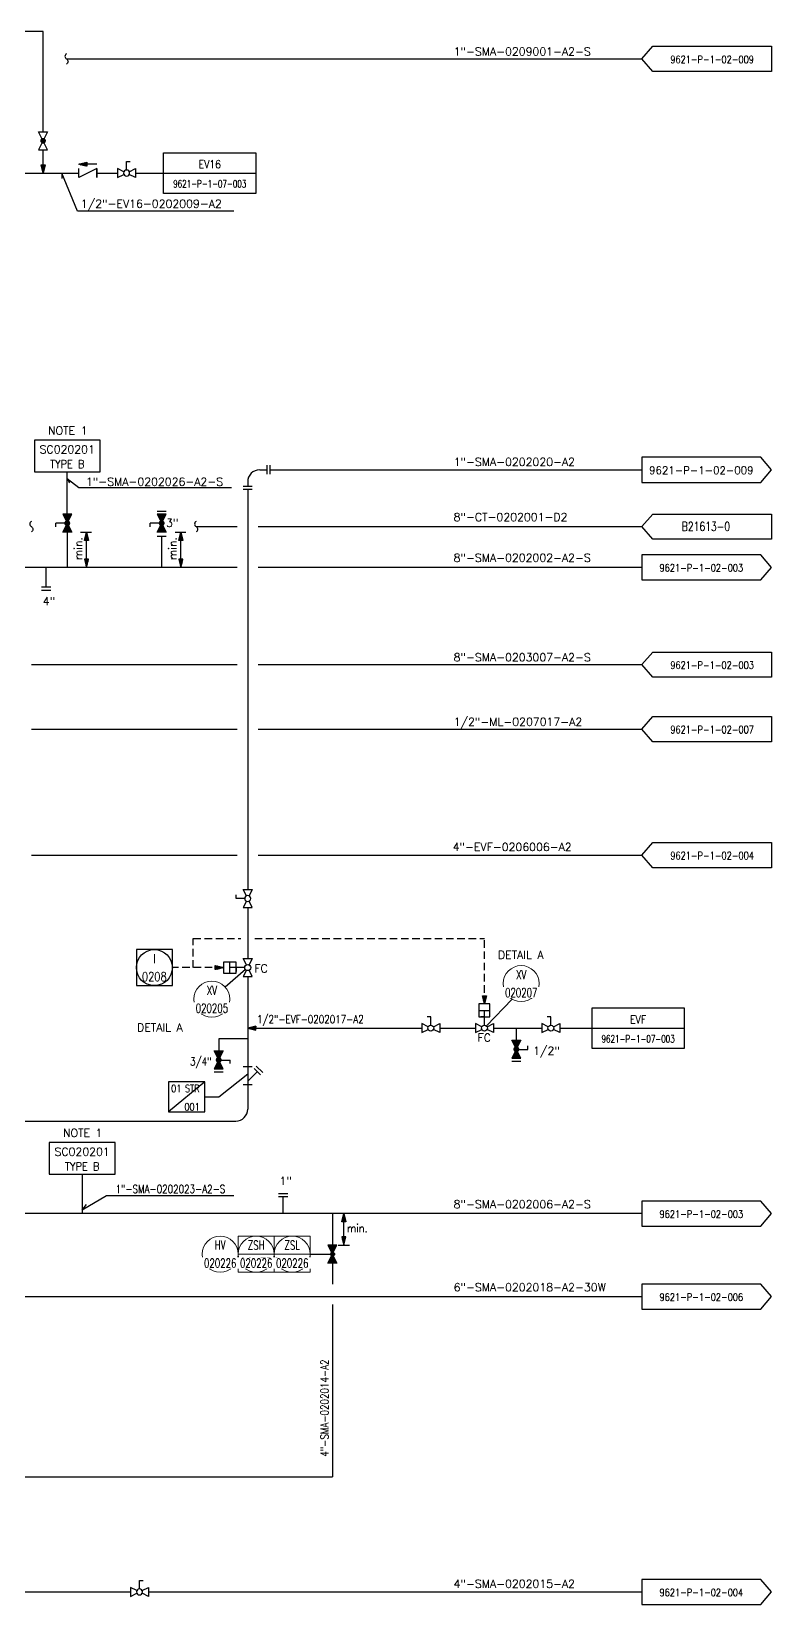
# Model space of a CAD drawing. Header units: inches. Extents: x 18 to 1172, y 24 to 967.
# Drawn here: x 925 to 1172, y 90 to 614 of the extents above; entities that cross this region are included whole.
import ezdxf
from ezdxf.enums import TextEntityAlignment as Align

# ---------------------------------------------------------------- set-up
doc = ezdxf.new("R2010")
doc.units = ezdxf.units.IN
doc.header["$LTSCALE"] = 10
doc.header["$MEASUREMENT"] = 0
doc.linetypes.add('HIDDEN', pattern=[0.375, 0.25, -0.125])
for name, color, linetype in [('FITTING', 3, 'Continuous'), ('INST', 4, 'Continuous'), ('MINE-LINE', 6, 'Continuous'), ('Misc', 7, 'Continuous'), ('TEXT', 253, 'Continuous'), ('TXT-0', 7, 'Continuous'), ('WI', 255, 'Continuous')]:
    doc.layers.add(name, color=color, linetype=linetype)
doc.styles.add('PID', font='romans.shx', dxfattribs={"width": 0.85, "height": 0.1, "bigfont": 'bigfont.shx'})
doc.styles.add('ROMANS', font='romans.shx', dxfattribs={"width": 0.8})
doc.styles.add('S1', font='simplex', dxfattribs={"width": 0.8})
doc.styles.add('style1', font='SIMPLEX.shx', dxfattribs={"width": 0.8})

# ---------------------------------------------------------------- blocks, each defined once
blk = doc.blocks.new('OPD')
at = {"layer": 'Misc', "color": 0}
blk.add_lwpolyline([(0, -3.5), (33, -3.5), (36, 0), (33, 3.5), (0, 3.5)], close=True, dxfattribs=at)
at = {"layer": 'Misc', "color": 2, "style": 'ROMANS', "width": 0.8}
for tag, p in [('TAG_NO', (16.61, 1.82)), ('DWG_NO.', (16.54, -1.59)), ('SERVICE1', (16.61, -5.64)), ('SERVICE2', (16.61, -8.97))]:
    blk.add_attdef(tag, text='', height=2.5, dxfattribs=at).set_placement(p, align=Align.MIDDLE_CENTER)
blk = doc.blocks.new('*U35')
at = {"layer": 'INST', "color": 0, "linetype": 'Continuous', "lineweight": 0}
blk.add_circle((0, 0), 6, dxfattribs=at)
at = {"style": 'ROMANS', "width": 0.8}
for tag, p in [('EQP', (0, 3)), ('NO', (0, -3))]:
    blk.add_attdef(tag, text='', height=3, dxfattribs=at).set_placement(p, align=Align.MIDDLE_CENTER)
blk.add_wipeout([(-6.2, -1.09), (6.2, -1.09), (6.2, -4.8), (-6.2, -4.8), (-6.2, -4.8), (-6.2, -4.8)]).dxf.layer = 'WI'
blk = doc.blocks.new('SON')
at = {"linetype": 'ByBlock'}
h = blk.add_hatch(dxfattribs=at)
h.set_pattern_fill('ANSI37', color=0, scale=80, style=0)
h.paths.add_polyline_path([(64, 264), (-64, 264), (0, 0)])
at = {"color": 0, "linetype": 'ByBlock'}
blk.add_lwpolyline([(64, 264), (-64, 264), (0, 0)], close=True, dxfattribs=at)
blk = doc.blocks.new('BVH')
at = {"layer": 'FITTING', "color": 0, "linetype": 'ByBlock'}
for p, q in [((3, 3.82), (1.75, 3.82)), ((3, 1), (3, 3.82))]:
    blk.add_line(p, q, dxfattribs=at)
for points in [[(2.1, 0.45), (0, 1.5), (0, -1.5), (2.1, -0.45)], [(3.9, 0.45), (6, 1.5), (6, -1.5), (3.9, -0.45)]]:
    blk.add_lwpolyline(points, dxfattribs=at)
blk.add_circle((3, 0), 1, dxfattribs=at)
at = {"layer": 'FITTING', "color": 2, "style": 'ROMANS', "width": 0.85}
blk.add_attdef('SIZE', text='', height=2.5, dxfattribs=at).set_placement((3, -3.92), align=Align.MIDDLE)
blk = doc.blocks.new('Valve_Globe_1')
at = {"layer": 'FITTING'}
h = blk.add_hatch(color=0, dxfattribs=at)
edge = h.paths.add_edge_path()
edge.add_arc((0, 0), 1, 0, 360)
at = {"layer": 'FITTING', "color": 0}
blk.add_lwpolyline([(3, -1.5), (3, 1.5), (-3, -1.5), (-3, 1.5), (3, -1.5)], dxfattribs=at)
at = {"layer": 'FITTING', "color": 2, "style": 'ROMANS', "width": 0.85}
blk.add_attdef('SIZE', text='', height=2.5, dxfattribs=at).set_placement((0, 3.5), align=Align.MIDDLE)
blk = doc.blocks.new('SP_IT')
at = {"layer": 'FITTING'}
blk.add_line((12.07, 10), (0, 0), dxfattribs=at)
blk.add_lwpolyline([(12.07, 10), (-0.02, 10), (-0.02, 0), (12.07, 0)], close=True, dxfattribs=at)
at = {"layer": 'FITTING', "color": 2, "linetype": 'Continuous', "style": 'PID', "width": 0.8}
for tag, p in [('XX', (0.86, 6.57)), ('X', (5.43, 6.57))]:
    blk.add_attdef(tag, p, '', height=2.5, dxfattribs=at)
blk.add_attdef('NO.', text='', height=2.5, dxfattribs=at).set_placement((10.39, 0.43), align=Align.RIGHT)
blk = doc.blocks.new('BRK LINE')
at = {"layer": 'MINE-LINE', "color": 0, "linetype": 'Continuous'}
blk.add_lwpolyline([(0, 1.73, 0.587355), (0, 0, -0.587355), (0, -1.73)], format="xyb", dxfattribs=at)
blk = doc.blocks.new('*U34')
at = {"layer": 'INST', "color": 0, "linetype": 'Continuous', "lineweight": 0}
blk.add_line((6, 0), (-6, 0), dxfattribs=at)
at = {"layer": 'INST', "color": 0, "linetype": 'Continuous', "lineweight": 0, "flags": 128}
blk.add_lwpolyline([(6, 6), (-6, 6), (-6, -6), (6, -6)], close=True, dxfattribs=at)
at = {"layer": 'INST', "color": 0, "linetype": 'Continuous', "lineweight": 0}
blk.add_circle((0, 0), 6, dxfattribs=at)
at = {"style": 'ROMANS', "width": 0.8}
for tag, p in [('EQP', (0, 3)), ('NO', (0, -3))]:
    blk.add_attdef(tag, text='', height=3, dxfattribs=at).set_placement(p, align=Align.MIDDLE_CENTER)
blk.add_wipeout([(-6.2, -1.09), (6.2, -1.09), (6.2, -4.8), (-6.2, -4.8), (-6.2, -4.8), (-6.2, -4.8)]).dxf.layer = 'WI'

msp = doc.modelspace()

# ---------------------------------------------------------------- hatches: boundary and pattern name
h = msp.add_hatch(color=6)
h.paths.add_polyline_path([(937.2, 450.51), (935.72, 447.52), (938.57, 447.52, 0.006975), (938.63, 447.64)])
h.paths.add_polyline_path([(938.69, 453.49), (935.72, 453.49), (937.2, 450.51)])
h = msp.add_hatch(color=6)
h.paths.add_polyline_path([(968.67, 450.51), (967.18, 447.52), (970.04, 447.52, 0.006975), (970.1, 447.64)])
h.paths.add_polyline_path([(970.16, 453.49), (967.18, 453.49), (968.67, 450.51)])
h = msp.add_hatch(color=6)
h.paths.add_polyline_path([(1086.86, 275.27), (1088.35, 278.25), (1085.49, 278.25, 0.006975), (1085.43, 278.13)])
h.paths.add_polyline_path([(1085.37, 272.28), (1088.35, 272.28), (1086.86, 275.27)])
h = msp.add_hatch(color=6)
h.paths.add_polyline_path([(987.67, 271.72), (989.16, 274.71), (986.3, 274.71, 0.006975), (986.24, 274.59)])
h.paths.add_polyline_path([(986.18, 268.74), (989.16, 268.74), (987.67, 271.72)])
h = msp.add_hatch(color=6)
h.paths.add_polyline_path([(1027.05, 210.04), (1024.05, 210.04), (1025.29, 207.56, -0.226427), (1025.83, 207.61)])
h.paths.add_polyline_path([(1026.26, 207.01, 1), (1024.98, 207.01, 1)])
h.paths.add_polyline_path([(1025.51, 207.02, -1), (1025.76, 207.02, -1)], flags=16)
h.paths.add_polyline_path([(1025.86, 206.42, -0.245751), (1025.27, 206.48), (1024.05, 204.04), (1027.05, 204.04)])

# ---------------------------------------------------------------- linework, layer by layer
at = {"color": 6}
for p, q in [((929.15, 614.35), (818.29, 614.35)), ((929.15, 580.93), (929.15, 614.35)), ((936.95, 605.2), (1128.71, 605.2)), ((927.65, 580.93), (930.65, 580.93)), ((930.65, 574.93), (927.65, 580.93)), ((930.65, 580.93), (927.65, 574.93)), ((927.65, 580.93), (930.65, 580.93)), ((927.65, 574.93), (930.65, 574.93)), ((927.65, 574.93), (930.65, 574.93)), ((929.15, 567.17), (929.15, 574.93)), ((922.27, 567.17), (941.02, 567.17)), ((947.02, 570.09), (941.02, 570.09)), ((947.02, 568.67), (947.02, 565.67)), ((947.02, 567.17), (953.97, 567.17)), ((959.97, 567.17), (969.32, 567.17)), ((969.32, 567.17), (1000.06, 567.17)), ((937.2, 453.52), (937.2, 467.61)), ((1001.33, 468.32), (1003.87, 468.32)), ((1003.87, 466.82), (1003.87, 469.82)), ((1004.87, 466.82), (1004.87, 469.82)), ((1004.87, 468.32), (1128.71, 468.32)), ((995.83, 462.83), (998.83, 462.83)), ((995.83, 461.83), (998.83, 461.83)), ((997.33, 464.32), (997.33, 462.83)), ((997.33, 461.83), (997.33, 328.49)), ((967.16, 454.58), (970.16, 454.58)), ((967.16, 453.52), (970.16, 453.52)), ((937.2, 450.55), (933.36, 450.55)), ((933.36, 449.34), (933.36, 450.55)), ((938.7, 447.52), (935.7, 447.52)), ((938.7, 447.52), (935.7, 447.52)), ((937.2, 447.52), (937.2, 435.81)), ((968.66, 450.55), (964.82, 450.55)), ((964.82, 449.34), (964.82, 450.55)), ((970.16, 447.52), (967.16, 447.52)), ((970.16, 447.52), (967.16, 447.52)), ((970.16, 446.14), (967.16, 446.14)), ((970.16, 446.14), (967.16, 446.14)), ((968.66, 446.14), (968.66, 435.81)), ((980.14, 449.38), (993.84, 449.38)), ((1000.82, 449.38), (1128.71, 449.38)), ((993.84, 435.81), (847.35, 435.81)), ((930.17, 429.29), (930.17, 435.81)), ((1128.71, 435.81), (1000.82, 435.81)), ((928.67, 429.29), (931.67, 429.29)), ((928.67, 428.23), (931.67, 428.23)), ((925.3, 403.4), (993.84, 403.4)), ((1000.82, 403.4), (1128.71, 403.4)), ((925.3, 381.93), (993.84, 381.93)), ((1000.82, 381.93), (1128.71, 381.93)), ((997.33, 322.49), (997.33, 305.47)), ((993.52, 302.47), (991.4, 302.47)), ((997.33, 299.47), (997.33, 255.34)), ((1076.91, 283.03), (1085.43, 291.99)), ((1076.23, 286.11), (1076.23, 288.23)), ((987.67, 278.75), (987.67, 274.68)), ((997.33, 278.75), (987.67, 278.75)), ((997.33, 282.3), (1055.35, 282.3)), ((1061.35, 282.3), (1073.23, 282.3)), ((1079.23, 282.3), (1095.37, 282.3)), ((1086.86, 282.3), (1086.86, 278.23)), ((1101.37, 282.3), (1134.83, 282.3)), ((1112.08, 282.3), (1142.82, 282.3)), ((1086.86, 275.23), (1090.7, 275.23)), ((1090.7, 275.23), (1090.7, 276.44)), ((989.17, 267.65), (986.17, 267.65)), ((987.67, 271.68), (991.51, 271.68)), ((991.51, 270.47), (991.51, 271.68)), ((998.83, 269.37), (995.83, 269.37)), ((997.33, 264.6), (1000.56, 267.83)), ((1001.62, 266.77), (999.5, 268.89)), ((1002.33, 267.48), (1000.21, 269.6)), ((1088.36, 271.2), (1085.36, 271.2)), ((987.7, 259.4), (997.33, 267.06)), ((998.83, 263.37), (995.83, 263.37)), ((983.05, 259.4), (987.7, 259.4)), ((873.16, 251.34), (993.33, 251.34)), ((1007.61, 227.25), (1010.68, 227.25)), ((1007.61, 226.24), (1010.68, 226.24)), ((1009.14, 220.51), (1009.14, 226.24)), ((1128.71, 220.51), (879.96, 220.51)), ((1025.55, 220.51), (1025.55, 210.04)), ((1027.05, 210.04), (1024.05, 210.04)), ((1027.05, 210.04), (1024.05, 210.04)), ((1024.05, 210.04), (1025.29, 207.56)), ((1024.05, 210.04), (1025.29, 207.56)), ((1025.83, 207.61), (1027.05, 210.04)), ((1025.83, 207.61), (1027.05, 210.04)), ((1024.05, 204.04), (1025.27, 206.48)), ((1024.05, 204.04), (1025.27, 206.48)), ((1025.86, 206.42), (1027.05, 204.04)), ((1025.86, 206.42), (1027.05, 204.04)), ((1027.05, 204.04), (1024.05, 204.04)), ((1027.05, 204.04), (1024.05, 204.04)), ((1025.55, 204.04), (1025.55, 197.06)), ((810.18, 192.85), (1128.71, 192.85)), ((1025.55, 190.26), (1025.55, 132.81)), ((665.56, 132.81), (1025.55, 132.81))]:
    msp.add_line(p, q, dxfattribs=at)
at = {"color": 6, "linetype": 'Continuous'}
msp.add_line((942.17, 233.61), (942.17, 220.51), dxfattribs=at)
for p, q in [((1029.35, 210.04), (1029.35, 220.51)), ((1027.46, 210.04), (1031.25, 210.04))]:
    msp.add_line(p, q)
at = {"color": 6, "const_width": 0.937}
msp.add_lwpolyline([(929.15, 578.4, 1), (929.15, 577.46, 1)], format="xyb", close=True, dxfattribs=at)
at = {"color": 6}
for points in [[(969.32, 573.94), (1000.06, 573.94), (1000.06, 560.4), (969.32, 560.4)], [(926.23, 467.61), (948.17, 467.61), (948.17, 478.16), (926.23, 478.16)], [(993.52, 300.64), (993.52, 304.31), (989.29, 304.31), (989.29, 300.64)], [(1074.39, 286.11), (1078.06, 286.11), (1078.06, 290.35), (1074.39, 290.35)], [(1112.08, 289.07), (1142.82, 289.07), (1142.82, 275.53), (1112.08, 275.53)]]:
    msp.add_lwpolyline(points, close=True, dxfattribs=at)
for points in [[(947.02, 565.67), (947.02, 568.67), (941.02, 565.67), (941.02, 568.67)], [(991.4, 300.64), (991.4, 304.31)], [(1074.39, 288.23), (1078.06, 288.23)]]:
    msp.add_lwpolyline(points, dxfattribs=at)
at = {"color": 6, "linetype": 'Continuous'}
for points in [[(1171.91, 445.18), (1132.31, 445.18), (1128.71, 449.38), (1132.31, 453.58), (1171.91, 453.58)], [(931.2, 233.61), (953.14, 233.61), (953.14, 244.17), (931.2, 244.17)]]:
    msp.add_lwpolyline(points, close=True, dxfattribs=at)
at = {"color": 6, "linetype": 'Continuous', "flags": 128}
msp.add_lwpolyline([(972.22, 308.47), (960.22, 308.47), (960.22, 296.47), (972.22, 296.47)], close=True, dxfattribs=at)
at = {"color": 6}
msp.add_lwpolyline([(1025.76, 207.02, -1), (1025.51, 207.02, -1)], format="xyb", close=True, dxfattribs=at)
msp.add_lwpolyline([(1025.76, 207.02, -1), (1025.51, 207.02, -1)], format="xyb", close=True, dxfattribs=at)
at = {"color": 6, "linetype": 'Continuous'}
msp.add_circle((966.22, 302.47), 6, dxfattribs=at)
at = {"color": 6}
msp.add_circle((1025.62, 207.01), 0.64, dxfattribs=at)
msp.add_circle((1025.62, 207.01), 0.64, dxfattribs=at)
for centre, start, end in [((1001.33, 464.32), 90, 180), ((993.33, 255.34), 270, 0)]:
    msp.add_arc(centre, 4, start, end, dxfattribs=at)
at = {"layer": 'MINE-LINE', "color": 6, "linetype": 'Continuous'}
for p, q in [((925.3, 339.94), (993.84, 339.94)), ((1000.82, 339.94), (1128.71, 339.94)), ((436.1, 94.47), (958.27, 94.47)), ((964.27, 94.47), (1128.71, 94.47))]:
    msp.add_line(p, q, dxfattribs=at)
at = {"layer": 'MINE-LINE', "color": 2, "linetype": 'HIDDEN'}
for p, q in [((979.2, 302.46), (979.2, 312.17)), ((979.2, 312.17), (995.05, 312.17)), ((999.68, 312.17), (1076.23, 312.17)), ((1076.23, 290.35), (1076.23, 312.17)), ((989.29, 302.47), (972.22, 302.47))]:
    msp.add_line(p, q, dxfattribs=at)
at = {"layer": 'TXT-0'}
for p, q in [((940.61, 554.51), (935.39, 567.17)), ((935.39, 567.17), (935.39, 565.4)), ((992.76, 554.51), (940.61, 554.51)), ((941.01, 462.32), (937.2, 465.35)), ((937.2, 465.35), (937.9, 463.98)), ((991.88, 462.32), (941.01, 462.32)), ((941.66, 447.52), (945.23, 447.52)), ((943.63, 435.81), (943.63, 447.52)), ((973.12, 447.52), (976.69, 447.52)), ((975.1, 435.81), (975.1, 447.52)), ((950.31, 226.48), (942.17, 221.63)), ((992.73, 226.48), (950.31, 226.48)), ((942.17, 221.63), (943.59, 223.58))]:
    msp.add_line(p, q, dxfattribs=at)

# ---------------------------------------------------------------- block references
at = {"color": 6}
ref = msp.add_blockref('OPD', (1171.91, 605.2), dxfattribs=dict(at, xscale=-1.199999999999818, yscale=1.200000000000045, zscale=1.200000000000045))
ref.add_attrib('DWG_NO.', '9621-P-1-02-009', dxfattribs={"layer": 'Misc', "color": 2, "height": 2.5, "style": 'S1', "width": 0.8}).set_placement((1152.11, 605.03), align=Align.MIDDLE_CENTER)
at = {"color": 6, "xscale": -0.01039999999920838, "yscale": 0.01039999999920838, "zscale": 0.0104}
for p in [(929.15, 567.17), (1076.23, 290.35)]:
    msp.add_blockref('SON', p, dxfattribs=at)
at = {"color": 6, "yscale": 0.01039999999920838}
for p, xscale, zscale, rotation in [((941.02, 570.09), -0.01039999999920838, 0.0104, 270), ((989.29, 302.47), -0.01039999999920838, 0.0104, 90), ((997.33, 282.3), 0.01039999999920838, 0.01039999999920838, 270)]:
    msp.add_blockref('SON', p, dxfattribs=dict(at, xscale=xscale, zscale=zscale, rotation=rotation))
at = {"color": 6, "xscale": -1}
for p in [(959.97, 567.17), (964.27, 94.47)]:
    msp.add_blockref('BVH', p, dxfattribs=at)
at = {"color": 6}
ref = msp.add_blockref('OPD', (1128.71, 468.32), dxfattribs=dict(at, xscale=1.199999999999818, yscale=1.199999999999818, zscale=1.199999999999818))
ref.add_attrib('DWG_NO.', '9621-P-1-02-009', dxfattribs={"layer": 'Misc', "color": 2, "height": 2.5, "style": 'S1'}).set_placement((1148.51, 468.15), align=Align.MIDDLE_CENTER)
for p, rotation in [((937.2, 450.52), 89.99999999999999), ((968.66, 450.52), 89.99999999999999), ((1086.86, 275.26), 270), ((987.67, 271.71), 270)]:
    msp.add_blockref('Valve_Globe_1', p, dxfattribs=dict(at, rotation=rotation))
ref = msp.add_blockref('OPD', (1171.91, 381.93), dxfattribs=dict(at, xscale=-1.199999999999818, yscale=1.200000000000045, zscale=1.200000000000045))
ref.add_attrib('DWG_NO.', '9621-P-1-02-007', dxfattribs={"layer": 'Misc', "color": 2, "height": 2.5, "style": 'S1', "width": 0.8}).set_placement((1152.11, 381.77), align=Align.MIDDLE_CENTER)
at = {"color": 6, "xscale": -1, "rotation": 90}
msp.add_blockref('BVH', (997.33, 328.49), dxfattribs=at)
at = {"color": 6}
ref = msp.add_blockref('*U35', (985.4, 291.95), dxfattribs=at)
ref.add_attrib('EQP', 'XV', dxfattribs={"color": 7, "height": 3, "style": 'ROMANS', "width": 0.7}).set_placement((985.4, 294.95), align=Align.MIDDLE_CENTER)
ref.add_attrib('NO', '020205', dxfattribs={"color": 7, "height": 3, "style": 'ROMANS', "width": 0.7}).set_placement((985.4, 288.95), align=Align.MIDDLE_CENTER)
for p in [(1055.35, 282.3), (1073.23, 282.3), (1095.37, 282.3)]:
    msp.add_blockref('BVH', p, dxfattribs=at)
msp.add_blockref('SP_IT', (970.98, 254.4), dxfattribs=at).add_auto_attribs({'XX': '01', 'X': 'STR', 'NO.': '001'})
at = {"xscale": -0.01040000002831221, "yscale": 0.01040000002831221, "zscale": 0.01040000002831221, "rotation": 180}
msp.add_blockref('SON', (1029.35, 220.51), dxfattribs=at)
at = {"xscale": 0.01040000002831221, "yscale": 0.01040000002831221, "zscale": 0.01040000002831221}
msp.add_blockref('SON', (1029.35, 210.04), dxfattribs=at)
at = {"color": 6}
ref = msp.add_blockref('OPD', (1128.71, 192.85), dxfattribs=dict(at, xscale=1.199999999999818, yscale=1.199999999999818, zscale=1.199999999999818))
ref.add_attrib('DWG_NO.', '9621-P-1-02-006', dxfattribs={"layer": 'Misc', "color": 2, "height": 2.5, "style": 'S1', "width": 0.8}).set_placement((1148.51, 192.69), align=Align.MIDDLE_CENTER)
at = {"layer": 'MINE-LINE', "color": 6, "linetype": 'Continuous'}
for p in [(936.95, 605.2), (925.23, 449.38), (980.14, 449.38)]:
    msp.add_blockref('BRK LINE', p, dxfattribs=at)
ref = msp.add_blockref('OPD', (1128.71, 435.81), dxfattribs=dict(at, xscale=1.199999999999818, yscale=1.199999999999818, zscale=1.199999999999818))
ref.add_attrib('DWG_NO.', '9621-P-1-02-003', dxfattribs={"layer": 'Misc', "color": 2, "height": 2.5, "style": 'S1', "width": 0.8}).set_placement((1148.51, 435.65), align=Align.MIDDLE_CENTER)
ref = msp.add_blockref('OPD', (1171.91, 403.4), dxfattribs=dict(at, xscale=-1.199999999999818, yscale=1.200000000000045, zscale=1.200000000000045))
ref.add_attrib('DWG_NO.', '9621-P-1-02-003', dxfattribs={"layer": 'Misc', "color": 2, "height": 2.5, "style": 'S1', "width": 0.8}).set_placement((1152.11, 403.24), align=Align.MIDDLE_CENTER)
ref = msp.add_blockref('OPD', (1171.91, 339.94), dxfattribs=dict(at, xscale=-1.199999999999818, yscale=1.200000000000045, zscale=1.200000000000045))
ref.add_attrib('DWG_NO.', '9621-P-1-02-004', dxfattribs={"layer": 'Misc', "color": 2, "height": 2.5, "style": 'S1', "width": 0.8}).set_placement((1152.11, 339.78), align=Align.MIDDLE_CENTER)
ref = msp.add_blockref('OPD', (1128.71, 220.51), dxfattribs=dict(at, xscale=1.199999999999818, yscale=1.199999999999818, zscale=1.199999999999818))
ref.add_attrib('DWG_NO.', '9621-P-1-02-003', dxfattribs={"layer": 'Misc', "color": 2, "height": 2.5, "style": 'S1', "width": 0.8}).set_placement((1148.51, 220.35), align=Align.MIDDLE_CENTER)
ref = msp.add_blockref('OPD', (1128.71, 94.47), dxfattribs=dict(at, xscale=1.199999999999818, yscale=1.199999999999818, zscale=1.199999999999818))
ref.add_attrib('DWG_NO.', '9621-P-1-02-004', dxfattribs={"layer": 'Misc', "color": 2, "height": 2.5, "style": 'S1', "width": 0.8}).set_placement((1148.51, 94.31), align=Align.MIDDLE_CENTER)
at = {"layer": 'TXT-0', "xscale": -0.01039999999920838, "yscale": 0.01039999999920838, "zscale": 0.0104, "rotation": 180}
for p in [(943.63, 447.52), (975.1, 447.52)]:
    msp.add_blockref('SON', p, dxfattribs=at)
at = {"layer": 'TXT-0', "xscale": 0.01039999999920838, "yscale": 0.01039999999920838, "zscale": 0.01039999999920838}
for p in [(943.63, 435.81), (975.1, 435.81)]:
    msp.add_blockref('SON', p, dxfattribs=at)

# ---------------------------------------------------------------- texts
at = {"style": 'ROMANS', "width": 0.8}
for tag, p in [('I', (966.22, 305.47)), ('0208', (966.22, 299.47))]:
    msp.add_attdef(tag, text='', height=3, dxfattribs=at).set_placement(p, align=Align.MIDDLE_CENTER)
at = {"layer": 'Misc', "color": 2, "style": 'ROMANS', "width": 0.75}
msp.add_attdef('B21613-0', text='##', height=3, dxfattribs=at).set_placement((1150.05, 449.45), align=Align.MIDDLE_CENTER)
at = {"layer": 'TEXT', "color": 0, "linetype": 'Continuous', "style": 'style1', "width": 0.85}
for s, p in [('EV16', (984.69, 568.77)), ('EVF', (1127.45, 283.9))]:
    msp.add_text(s, height=2.667, dxfattribs=at).set_placement(p, align=Align.CENTER)
msp.add_text('CONTROL', height=3, dxfattribs=at).set_placement((1002.25, 205.89), align=Align.TOP_CENTER)
at = {"layer": 'TXT-0', "style": 'style1'}
for s, p in [('1"-SMA-0209001-A2-S', (1065.96, 606.35)), ('1/2"-EV16-0202009-A2', (941.72, 555.63)), ('1"-SMA-0202020-A2', (1065.96, 469.63)), ('8"-CT-0202001-D2', (1065.96, 451.23)), ('8"-SMA-0202002-A2-S', (1065.96, 437.67)), ('8"-SMA-0203007-A2-S', (1065.96, 404.51)), ('1/2"-ML-0207017-A2', (1065.96, 383.04)), ('4"-EVF-0206006-A2', (1065.65, 341.33)), ('8"-SMA-0202006-A2-S', (1065.96, 222.31)), ('6"-SMA-0202018-A2-30W', (1065.96, 194.65)), ('4"-SMA-0202015-A2', (1065.96, 95.86))]:
    msp.add_text(s, height=2.6667, dxfattribs=at).set_placement(p)
for s, height, width, p in [('9621-P-1-07-003', 2.5, 0.7, (984.69, 562.36)), ('TYPE B', 2.667, 0.9, (937.19, 468.9)), ('9621-P-1-07-003', 2.5, 0.7, (1127.45, 277.49)), ('3/4"', 2.667, 0.8, (981.71, 269.88)), ('TYPE B', 2.667, 0.9, (942.16, 234.91)), ('1"-SMA-0202023-A2-S', 2.6667, 0.8, (971.57, 227.38)), ('min.', 2.667, 0.9, (1033.87, 214.28))]:
    msp.add_text(s, height=height, dxfattribs=dict(at, width=width)).set_placement(p, align=Align.CENTER)
for s, height, p in [('NOTE 1', 2.667, (937.37, 480.05)), ('SC020201', 2.667, (937.19, 473.78)), ('1"-SMA-0202026-A2-S', 2.6667, (966.28, 463.01)), ('3"', 2.667, (972.19, 449.28)), ('4"', 2.667, (931.11, 423.18)), ('FC', 2.667, (1001.8, 300.87)), ('DETAIL A', 2.667, (968.08, 281.22)), ('FC', 2.667, (1076.17, 277.81)), ('1/2"', 2.667, (1096.91, 273.45)), ('NOTE 1', 2.667, (942.34, 246.06)), ('SC020201', 2.667, (942.16, 239.79)), ('1"', 2.667, (1010, 230.05))]:
    msp.add_text(s, height=height, dxfattribs=at).set_placement(p, align=Align.CENTER)
for p in [(942.19, 442.08), (973.66, 442.08)]:
    msp.add_text('min.', height=2.667, rotation=90, dxfattribs=at).set_placement(p, align=Align.CENTER)
at = {"layer": 'TXT-0', "style": 'style1', "width": 0.8}
msp.add_text('1/2"-EVF-0202017-A2', height=2.6667, dxfattribs=at).set_placement((1000.44, 283.95))
msp.add_text('4"-SMA-0202014-A2', height=2.6667, rotation=90, dxfattribs=at).set_placement((1022.96, 139.54), align=Align.MIDDLE_LEFT)

# ---------------------------------------------------------------- next in the draw order: linework, layer by layer
at = {"color": 6}
msp.add_line((996.58, 301.81), (989.82, 296.01), dxfattribs=at)

# ---------------------------------------------------------------- next in the draw order: block references
at = {"color": 6, "rotation": 90}
msp.add_blockref('BVH', (997.33, 299.47), dxfattribs=at)
at = {"color": 6}
ref = msp.add_blockref('*U35', (1088.5, 297.14), dxfattribs=at)
ref.add_attrib('EQP', 'XV', dxfattribs={"color": 7, "height": 3, "style": 'ROMANS', "width": 0.7}).set_placement((1088.5, 300.14), align=Align.MIDDLE_CENTER)
ref.add_attrib('NO', '020207', dxfattribs={"color": 7, "height": 3, "style": 'ROMANS', "width": 0.7}).set_placement((1088.5, 294.14), align=Align.MIDDLE_CENTER)
ref = msp.add_blockref('*U34', (1000.17, 207.01), dxfattribs=at)
ref.add_attrib('EQP', 'ZSH', dxfattribs={"color": 7, "height": 3, "style": 'ROMANS', "width": 0.7}).set_placement((1000.17, 210.01), align=Align.MIDDLE_CENTER)
ref.add_attrib('NO', '020226', dxfattribs={"color": 7, "height": 3, "style": 'ROMANS', "width": 0.7}).set_placement((1000.17, 204.01), align=Align.MIDDLE_CENTER)

# ---------------------------------------------------------------- next in the draw order: block references
ref = msp.add_blockref('*U35', (988.17, 207.01), dxfattribs=at)
ref.add_attrib('EQP', 'HV', dxfattribs={"color": 7, "height": 3, "style": 'ROMANS', "width": 0.7}).set_placement((988.17, 210.01), align=Align.MIDDLE_CENTER)
ref.add_attrib('NO', '020226', dxfattribs={"color": 7, "height": 3, "style": 'ROMANS', "width": 0.7}).set_placement((988.17, 204.01), align=Align.MIDDLE_CENTER)
ref = msp.add_blockref('*U34', (1012.17, 207.01), dxfattribs=at)
ref.add_attrib('EQP', 'ZSL', dxfattribs={"color": 7, "height": 3, "style": 'ROMANS', "width": 0.7}).set_placement((1012.17, 210.01), align=Align.MIDDLE_CENTER)
ref.add_attrib('NO', '020226', dxfattribs={"color": 7, "height": 3, "style": 'ROMANS', "width": 0.7}).set_placement((1012.17, 204.01), align=Align.MIDDLE_CENTER)

# ---------------------------------------------------------------- next in the draw order: texts
at = {"layer": 'TXT-0', "style": 'style1'}
msp.add_text('DETAIL A', height=2.667, dxfattribs=at).set_placement((1088.32, 305.36), align=Align.CENTER)

# ---------------------------------------------------------------- next in the draw order: linework, layer by layer
at = {"color": 6}
msp.add_line((1018.17, 207.01), (1024.96, 207.01), dxfattribs=at)

doc.saveas('drawing.dxf')
